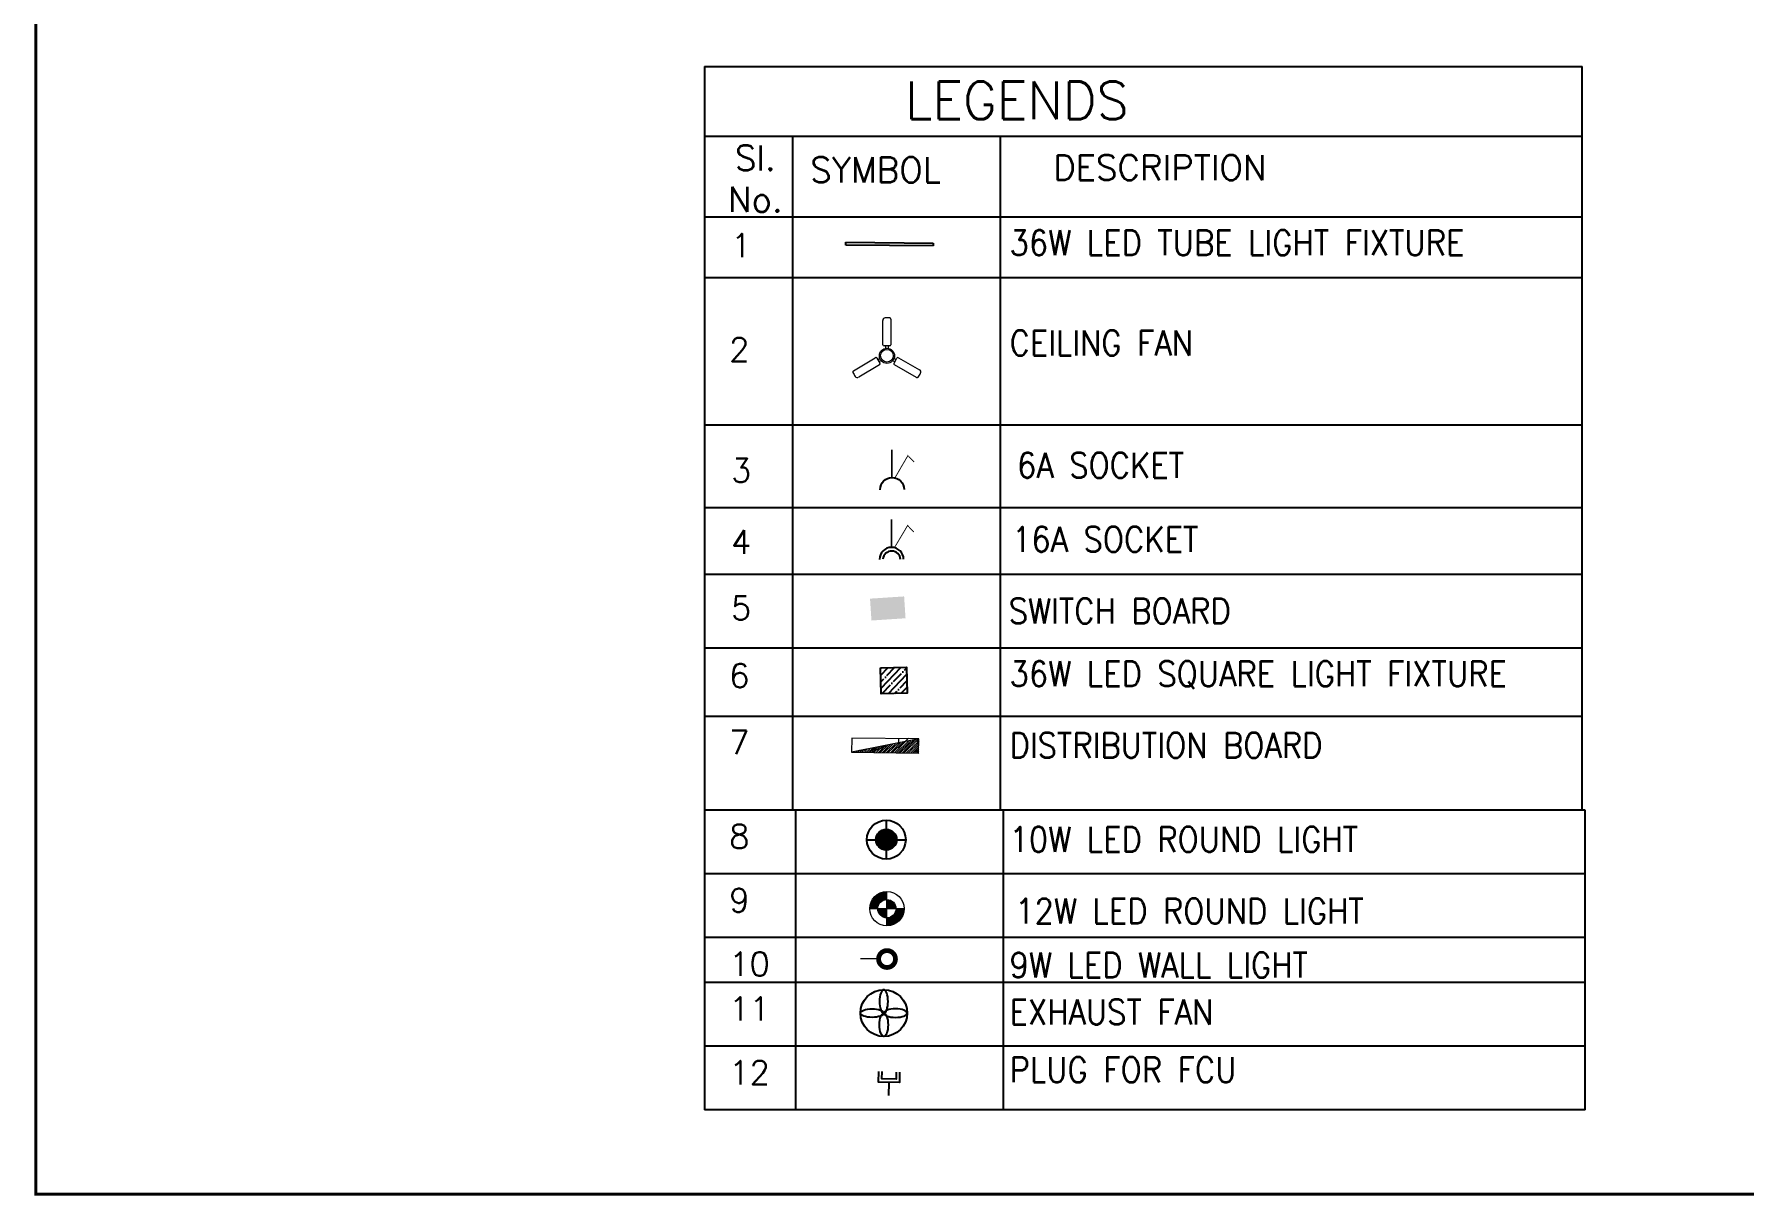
# Model space of a CAD drawing. Header units: inches. Extents: x -221585 to 401252, y -284294 to 332380.
# Drawn here: x 121848 to 125136, y 50242 to 52475 of the extents above; entities that cross this region are included whole.
import ezdxf
from ezdxf.enums import TextEntityAlignment as Align

# ---------------------------------------------------------------- set-up
doc = ezdxf.new("R2010")
doc.units = ezdxf.units.IN
doc.header["$MEASUREMENT"] = 0
for name, color, linetype, lineweight in [('-6LTG', 4, 'Continuous', 18), ('ceilingfan', 1, 'Continuous', 15), ('PIE', 7, 'Continuous', 15)]:
    doc.layers.add(name, color=color, linetype=linetype, lineweight=lineweight)
for name, color, linetype in [('A_dimension_100', 233, 'Continuous'), ('E-LIGHT', 7, 'Continuous'), ('Lighting', 8, 'Continuous'), ('Power', 7, 'Continuous'), ('UPS', 7, 'Continuous')]:
    doc.layers.add(name, color=color, linetype=linetype)
doc.styles.add('A', font='SIMPLEX', dxfattribs={"width": 0.9})

# ---------------------------------------------------------------- blocks, each defined once
blk = doc.blocks.new('Fan')
at = {"color": 6}
for p, q in [((-5.8, 15.7), (-5.8, 48.4)), ((5.2, 50.1), (5.2, 15.7)), ((3.5, 14), (-4.1, 14)), ((-1.9, 14), (-1.9, 10.8)), ((1.5, 14), (1.5, 10.8)), ((-45.2, -19.5), (-15.9, -1.9)), ((-10.2, -11.4), (-38.2, -28.2)), ((-13.6, -2.5), (-9.7, -9)), ((-12.6, -4.2), (-9.9, -2.6)), ((-10.8, -7.1), (-8.1, -5.5)), ((10.3, -7.3), (7.6, -5.8)), ((12, -4.4), (9.3, -2.8)), ((9.4, -9.1), (13.2, -2.4)), ((39.7, -28.3), (10, -11.4)), ((15.5, -1.8), (43.8, -18))]:
    blk.add_line(p, q, dxfattribs=at)
for centre, radius in [((-0.2, 0.8), 10.2), ((-0.2, 0.9), 8.5)]:
    blk.add_circle(centre, radius, dxfattribs=at)
for centre, radius, start, end in [((-2.4, 48.4), 3.4, 92.735, 180), ((-0.2, 0.9), 51, 85.7207, 92.735), ((3.5, 50.1), 1.7, 0, 85.7207), ((-4.1, 15.7), 1.7, 180, 270), ((3.5, 15.7), 1.7, 270, 0), ((-44.4, -21), 1.7, 120.9808, 206.3239), ((-0.2, 0.9), 51, 206.3239, 213.3255), ((-15, -3.4), 1.7, 30.9808, 120.9808), ((-11.1, -9.9), 1.7, 300.9808, 30.9808), ((10.8, -9.9), 1.7, 150.2708, 240.2708), ((14.6, -3.3), 1.7, 60.2708, 150.2708), ((-0.2, 0.9), 51, 325.7165, 332.7215), ((42.1, -20.9), 3.4, 332.7215, 60.2708), ((-40, -25.3), 3.4, 213.3255, 300.9808), ((40.6, -26.9), 1.7, 240.2708, 325.7165)]:
    blk.add_arc(centre, radius, start, end, dxfattribs=at)
blk = doc.blocks.new('ups 6A')
at = {"layer": 'E-LIGHT', "color": 4}
for points, const_width in [([(5905667, -1658491), (5905670, -1658287)], 11.7), ([(5905692, -1658286), (5905785, -1658448), (5905831, -1658401)], 6.64)]:
    blk.add_lwpolyline(points, dxfattribs=dict(at, const_width=const_width))
blk.add_arc((5905672, -1658200), 87.4, 179.0102, 359.0102, dxfattribs=at)
blk = doc.blocks.new('16A')
at = {"layer": 'E-LIGHT', "color": 1}
for points, const_width in [([(5916857, -1642748), (5916861, -1642952)], 11.7), ([(5916882, -1642953), (5916975, -1642791), (5917021, -1642838)], 6.64)]:
    blk.add_lwpolyline(points, dxfattribs=dict(at, const_width=const_width))
for centre, radius, start, end in [((5916862, -1643039), 87.4, 0.9898, 180.9898), ((5916863, -1643043), 64.6, 4.2725, 175.7579)]:
    blk.add_arc(centre, radius, start, end, dxfattribs=at)
blk = doc.blocks.new('1x18W DOWNLIGHT')
h = blk.add_hatch(color=5)
h.paths.add_polyline_path([(38601.25, -1238.84, 0.414214), (38596.25, -1243.84), (38601.25, -1243.84)])
h.paths.add_polyline_path([(38601.25, -1238.84), (38601.25, -1243.84), (38606.25, -1243.84, 0.414214)])
h.paths.add_polyline_path([(38606.25, -1243.84), (38601.25, -1243.84), (38601.25, -1248.84, 0.414214)])
h.paths.add_polyline_path([(38601.25, -1243.84), (38596.25, -1243.84, 0.414214), (38601.25, -1248.84)])
at = {"color": 5}
for p, q in [((38601.25, -1253.24), (38601.25, -1234.44)), ((38610.65, -1243.84), (38591.85, -1243.84))]:
    blk.add_line(p, q, dxfattribs=at)
for radius in [9.4, 5]:
    blk.add_circle((38601.25, -1243.84), radius, dxfattribs=at)
blk = doc.blocks.new('LED DownLight')
at = {"layer": '-6LTG'}
for points in [[(-34.5, 49.4), (-34.5, 92.8, 0.414214), (-127.3, 0), (-83.8, 0, -0.414214)], [(-34.5, 0), (-83.8, 0, 0.414214), (-34.5, -49.4)], [(-34.5, 49.4), (-34.5, 0), (14.9, 0, 0.414214)], [(58.3, 0), (14.9, 0, -0.414214), (-34.5, -49.4), (-34.5, -92.8, 0.414214)]]:
    blk.add_hatch(color=5, dxfattribs=at).paths.add_polyline_path(points)
at = {"layer": '-6LTG', "color": 5}
for p, q in [((-34.5, -92.8), (-34.5, 92.8)), ((58.3, 0), (-127.3, 0))]:
    blk.add_line(p, q, dxfattribs=at)
for radius in [92.8, 49.4]:
    blk.add_circle((-34.5, 0), radius, dxfattribs=at)
blk = doc.blocks.new('w.l')
at = {"layer": 'PIE', "color": 6}
blk.add_line((109349.8, 39723.6), (109371.7, 39720.1), dxfattribs=at)
at = {"layer": 'PIE', "color": 6, "const_width": 6.59}
blk.add_lwpolyline([(109337.4, 39737.9, 1), (109333.8, 39715, 1)], format="xyb", close=True, dxfattribs=at)

msp = doc.modelspace()

# ---------------------------------------------------------------- hatches: boundary and pattern name
at = {"ltscale": 10}
h = msp.add_hatch(dxfattribs=at)
h.set_pattern_fill('ANSI35', color=1, scale=70, angle=1.3779)
h.set_pattern_definition([(46.377854, (-87561.176, -208804.106), (-12.6683419, 12.07323955), []), (46.377854, (-87548.805, -208803.808), (-12.6683419, 12.07323955), [21.875, -4.375, 0, -4.375])])
h.paths.add_polyline_path([(123526.8, 51208.3), (123525.6, 51258), (123475.9, 51256.8), (123477.1, 51207.1)])

# ---------------------------------------------------------------- linework, layer by layer
at = {"color": 3}
for p, q in [((123137.6, 52413.4), (124824.8, 52413.4)), ((123137.6, 52413.4), (123137.6, 50983.4)), ((124824.8, 52400.4), (124824.8, 52413.4)), ((124824.8, 50983.4), (124824.8, 52400.4)), ((124824.8, 52278.6), (123137.6, 52278.6)), ((123306.4, 52278.6), (123306.4, 50983.4)), ((123705.9, 52278.6), (123705.9, 50983.4)), ((123705.9, 52278.6), (123705.9, 50983.4)), ((123137.6, 52124.4), (123705.9, 52124.4)), ((123705.9, 52124.4), (124824.8, 52124.4)), ((123137.6, 52007.6), (123705.9, 52007.6)), ((123705.9, 52007.6), (124824.8, 52007.6)), ((123137.6, 51724.2), (123705.9, 51724.2)), ((123705.9, 51724.2), (124824.8, 51724.2)), ((123137.6, 51565.2), (123705.9, 51565.2)), ((123705.9, 51565.2), (124824.8, 51565.2)), ((123137.6, 51437.3), (123705.9, 51437.3)), ((123705.9, 51437.3), (124824.8, 51437.3)), ((123137.6, 51295.6), (123705.9, 51295.6)), ((123705.9, 51295.6), (124824.8, 51295.6)), ((123137.6, 51164.2), (123705.9, 51164.2)), ((123705.9, 51164.2), (124824.8, 51164.2)), ((124824.8, 50983.4), (123137.6, 50983.4)), ((123137.6, 50983.4), (123137.6, 50406.8)), ((124830.7, 50983.4), (123137.6, 50983.4)), ((123312.2, 50983.4), (123312.2, 50406.8)), ((123711.7, 50983.4), (123711.7, 50406.8)), ((124830.7, 50406.8), (124830.7, 50983.4)), ((124830.7, 50860.8), (123137.6, 50860.8)), ((124830.7, 50738.2), (123137.6, 50738.2)), ((124830.7, 50652), (123137.6, 50652)), ((124830.7, 50529.4), (123137.6, 50529.4)), ((124830.7, 50406.8), (123137.6, 50406.8))]:
    msp.add_line(p, q, dxfattribs=at)
at = {"color": 5}
for p, q in [((123409.3, 52070), (123409.4, 52075.2)), ((123577.2, 52068.6), (123409.3, 52070)), ((123409.4, 52075.2), (123577.2, 52073.8)), ((123577.2, 52073.8), (123577.2, 52068.6))]:
    msp.add_line(p, q, dxfattribs=at)
at = {"color": 6, "const_width": 6.3}
msp.add_lwpolyline([(130466.8, 50244.9), (121851.4, 50244.9), (121851.4, 56046.1), (130466.8, 56046.1)], close=True, dxfattribs=at)
at = {"color": 1, "ltscale": 10}
msp.add_lwpolyline([(123475.9, 51256.8), (123525.6, 51258), (123526.8, 51208.3), (123477.1, 51207.1)], close=True, dxfattribs=at)
at = {"color": 30, "linetype": 'Continuous', "lineweight": 9, "true_color": 0x00001e}
msp.add_lwpolyline([(123549.5, 51120.4), (123420.6, 51122), (123420, 51094.8), (123549, 51093.2), (123549.5, 51120.4), (123420, 51094.8)], dxfattribs=at)
msp.add_lwpolyline([(123549.5, 51120.4), (123420.6, 51122), (123420, 51094.8), (123549, 51093.2), (123549.5, 51120.4), (123420, 51094.8)], dxfattribs=at)
at = {"color": 1, "linetype": 'Continuous', "lineweight": 9, "true_color": 0x000001}
for points in [[(123421.4, 51095.2), (123421.6, 51094.7), (123421.6, 51094.7)], [(123421.4, 51095.2), (123421.6, 51094.7), (123421.6, 51094.7)], [(123426.3, 51096.1), (123425.1, 51094.8), (123425.1, 51094.8)], [(123426.3, 51096.1), (123425.1, 51094.8), (123425.1, 51094.8)], [(123431.1, 51097.1), (123429.2, 51095), (123429.2, 51095)], [(123431.1, 51097.1), (123429.2, 51095), (123429.2, 51095)], [(123435.9, 51098), (123432.3, 51094.9), (123432.3, 51094.9)], [(123435.9, 51098), (123432.3, 51094.9), (123432.3, 51094.9)], [(123441.3, 51098.6), (123436.4, 51094.6), (123436.4, 51094.6)], [(123441.3, 51098.6), (123436.4, 51094.6), (123436.4, 51094.6)], [(123446, 51100), (123440.4, 51094.8), (123440.4, 51094.8)], [(123446, 51100), (123440.4, 51094.8), (123440.4, 51094.8)], [(123450.8, 51101), (123444.1, 51094.4), (123444.1, 51094.4)], [(123450.8, 51101), (123444.1, 51094.4), (123444.1, 51094.4)], [(123455.6, 51101.9), (123448.3, 51094.1), (123448.3, 51094.1)], [(123455.6, 51101.9), (123448.3, 51094.1), (123448.3, 51094.1)], [(123461.1, 51102.5), (123452.3, 51094.3), (123452.3, 51094.3)], [(123461.1, 51102.5), (123452.3, 51094.3), (123452.3, 51094.3)], [(123465.9, 51103.4), (123455.7, 51094.8), (123455.7, 51094.8)], [(123465.9, 51103.4), (123455.7, 51094.8), (123455.7, 51094.8)], [(123470.6, 51104.8), (123459.9, 51094.5), (123459.9, 51094.5)], [(123470.6, 51104.8), (123459.9, 51094.5), (123459.9, 51094.5)], [(123475.4, 51105.8), (123463.9, 51094.7), (123463.9, 51094.7)], [(123475.4, 51105.8), (123463.9, 51094.7), (123463.9, 51094.7)], [(123480.2, 51106.7), (123467.6, 51094.3), (123467.6, 51094.3)], [(123480.2, 51106.7), (123467.6, 51094.3), (123467.6, 51094.3)], [(123484.7, 51107), (123471.3, 51093.8), (123471.3, 51093.8)], [(123484.7, 51107), (123471.3, 51093.8), (123471.3, 51093.8)], [(123490, 51108.1), (123475.3, 51094), (123475.3, 51094)], [(123490, 51108.1), (123475.3, 51094), (123475.3, 51094)], [(123494.7, 51109.5), (123479, 51093.6), (123479, 51093.6)], [(123494.7, 51109.5), (123479, 51093.6), (123479, 51093.6)], [(123499.5, 51110.4), (123482.9, 51094.3), (123482.9, 51094.3)], [(123499.5, 51110.4), (123482.9, 51094.3), (123482.9, 51094.3)], [(123504.4, 51110.9), (123487.1, 51094), (123487.1, 51094)], [(123504.4, 51110.9), (123487.1, 51094), (123487.1, 51094)], [(123509.7, 51112), (123490.6, 51094), (123490.6, 51094)], [(123509.7, 51112), (123490.6, 51094), (123490.6, 51094)], [(123514.5, 51112.9), (123494.8, 51093.7), (123494.8, 51093.7)], [(123514.5, 51112.9), (123494.8, 51093.7), (123494.8, 51093.7)], [(123519.2, 51114.3), (123498.8, 51093.9), (123498.8, 51093.9)], [(123519.2, 51114.3), (123498.8, 51093.9), (123498.8, 51093.9)], [(123524, 51115.3), (123502.5, 51093.5), (123502.5, 51093.5)], [(123524, 51115.3), (123502.5, 51093.5), (123502.5, 51093.5)], [(123529.5, 51115.9), (123506.5, 51093.7), (123506.5, 51093.7)], [(123529.5, 51115.9), (123506.5, 51093.7), (123506.5, 51093.7)], [(123534.3, 51116.8), (123509.8, 51093.1), (123509.8, 51093.1)], [(123534.3, 51116.8), (123509.8, 51093.1), (123509.8, 51093.1)], [(123510.3, 51121.9), (123510.1, 51110.6), (123510.1, 51110.6)], [(123539.1, 51117.7), (123513.7, 51093.8), (123513.7, 51093.8)], [(123539.1, 51117.7), (123513.7, 51093.8), (123513.7, 51093.8)], [(123543.8, 51119.1), (123517.8, 51093.5), (123517.8, 51093.5)], [(123543.8, 51119.1), (123517.8, 51093.5), (123517.8, 51093.5)], [(123549.1, 51120.2), (123521.4, 51093.5), (123521.4, 51093.5)], [(123549.1, 51120.2), (123521.4, 51093.5), (123521.4, 51093.5)], [(123550.1, 51116.9), (123525.5, 51093.3), (123525.5, 51093.3)], [(123550.1, 51116.9), (123525.5, 51093.3), (123525.5, 51093.3)], [(123549.8, 51112.8), (123529.6, 51093.5), (123529.6, 51093.5)], [(123549.8, 51112.8), (123529.6, 51093.5), (123529.6, 51093.5)], [(123549.4, 51109.1), (123533.3, 51093), (123533.3, 51093)], [(123549.4, 51109.1), (123533.3, 51093), (123533.3, 51093)], [(123549.5, 51105.1), (123537.4, 51092.8), (123537.4, 51092.8)], [(123549.5, 51105.1), (123537.4, 51092.8), (123537.4, 51092.8)], [(123549.3, 51100.9), (123541.3, 51093.4), (123541.3, 51093.4)], [(123549.3, 51100.9), (123541.3, 51093.4), (123541.3, 51093.4)], [(123549.8, 51097.5), (123545.3, 51093.6), (123545.3, 51093.6)], [(123549.8, 51097.5), (123545.3, 51093.6), (123545.3, 51093.6)], [(123546.2, 51121.4), (123546.2, 51111.2), (123546.2, 51111.2)], [(123549.5, 51093.3), (123548.6, 51093), (123548.6, 51093)], [(123549.5, 51093.3), (123548.6, 51093), (123548.6, 51093)]]:
    msp.add_lwpolyline(points, dxfattribs=at)
at = {"color": 8, "linetype": 'Continuous', "lineweight": 5, "true_color": 0x767676}
msp.add_lwpolyline([(123459.9, 51096), (123461.8, 51096.6), (123478.2, 51103.1), (123486.1, 51107.4)], dxfattribs=at)
at = {"color": 8, "linetype": 'Continuous', "lineweight": 9, "true_color": 0x000008}
msp.add_lwpolyline([(123510.1, 51102.4), (123529.7, 51122), (123529.7, 51122)], dxfattribs=at)
msp.add_lwpolyline([(123510.1, 51102.4), (123529.7, 51122), (123529.7, 51122)], dxfattribs=at)
msp.add_lwpolyline([(123510.1, 51102.4), (123529.7, 51122), (123529.7, 51122)], dxfattribs=at)
at = {"color": 5}
msp.add_circle((123482.1, 50593.1), 45, dxfattribs=at)
at = {"color": 5, "extrusion": (0, 0, -1)}
for centre, major_axis, ratio in [((123482.1, 50615.6), (0, -22.5), 0.361042), ((123504.6, 50593.1), (-22.5, 0), 0.363524)]:
    msp.add_ellipse(centre, major_axis=major_axis, ratio=ratio, dxfattribs=at)
at = {"color": 5}
for centre, major_axis, ratio in [((123459.6, 50593.1), (22.5, 0), 0.363524), ((123482.1, 50570.6), (0, 22.5), 0.361042)]:
    msp.add_ellipse(centre, major_axis=major_axis, ratio=ratio, dxfattribs=at)
at = {"color": 3, "ltscale": 10}
msp.add_solid([(123455.6, 51390), (123521.2, 51394.3), (123458.4, 51348), (123523.9, 51352.3)], dxfattribs=at)
at = {"layer": 'A_dimension_100', "color": 3, "ltscale": 0.05}
for points in [[(123512.5, 50479.7), (123512, 50459.4), (123472.2, 50460.4), (123472.7, 50480.7)], [(123506.2, 50479.8), (123505.9, 50465.8), (123478.6, 50466.5), (123479, 50480.5)], [(123491.8, 50459.9), (123491.2, 50434.6)]]:
    msp.add_lwpolyline(points, dxfattribs=at)

# ---------------------------------------------------------------- block references
at = {"xscale": 1.399999999999999, "yscale": 1.399999999999999, "zscale": 1.399999999999999, "rotation": 189.6404533713907}
msp.add_blockref('w.l', (265082.6, 131162.5), dxfattribs=at)
at = {"layer": 'ceilingfan', "xscale": 1.428425670840644, "yscale": 1.428425670840644, "zscale": 1.428425670840644}
msp.add_blockref('Fan', (123488.4, 51855.9), dxfattribs=at)
at = {"layer": 'Lighting', "color": 8, "xscale": 3.970890562808827, "yscale": 3.970890562808827, "zscale": 3.970890562808827, "rotation": 180}
msp.add_blockref('1x18W DOWNLIGHT', (276768.2, 45987.4), dxfattribs=at)
at = {"layer": 'Lighting', "linetype": 'Continuous', "xscale": 0.3557970566093919, "yscale": 0.3557970566093919, "zscale": 0.3557970566093919}
msp.add_blockref('LED DownLight', (123500.3, 50793.8), dxfattribs=at)
at = {"layer": 'Power', "xscale": 0.2640240205127439, "yscale": 0.2640240205127439, "zscale": 0.2640240205127439, "rotation": 359.1776400023923}
msp.add_blockref('16A', (-1432309.6, 507643.9), dxfattribs=at)
at = {"layer": 'UPS', "color": 3, "xscale": -0.2642444977410481, "yscale": 0.2642444977410482, "zscale": 0.2642444977410482, "rotation": 179.6094359795521}
msp.add_blockref('ups 6A', (-1439993.7, -375922.7), dxfattribs=at)

# ---------------------------------------------------------------- texts
at = {"color": 7, "style": 'A'}
for s, height, p in [('LEGENDS', 72.21, (123523, 52312)), ('1', 45.6, (123188.2, 52046.4)), ('2', 45.6, (123184.6, 51846.2)), ('3', 45.6, (123188.2, 51613.9)), ('4', 45.6, (123188.2, 51476.4)), ('5', 45.6, (123188.2, 51349.5)), ('6', 45.6, (123184.8, 51219.2)), ('7', 45.6, (123184.8, 51090.8)), ('8', 45.6, (123184.8, 50910)), ('9', 45.6, (123184.8, 50787.4)), ('10', 45.61, (123184.8, 50664.8)), ('11', 45.61, (123184.8, 50578.6)), ('12', 45.61, (123184.8, 50456))]:
    msp.add_text(s, height=height, dxfattribs=at).set_placement(p)
at = {"color": 0, "style": 'A'}
for s, p in [('Sl.', (123235, 52213.3)), ('No.', (123235, 52133.5))]:
    msp.add_text(s, height=48.14, dxfattribs=at).set_placement(p, align=Align.CENTER)
for s, height, p in [('DESCRIPTION', 48.142, (123807.6, 52194.8)), ('SYMBOL', 48.14, (123340.5, 52190.5))]:
    msp.add_text(s, height=height, dxfattribs=at).set_placement(p)
at = {"color": 0, "attachment_point": 1, "style": 'A'}
for s, width, insert, char_height in [('36W LED TUBE LIGHT FIXTURE', 6955.156, (123723.9, 52098.4), 48.142), ('CEILING FAN', 5688.689, (123723.9, 51905.8), 48.142), ('6A SOCKET', 6494.613, (123738.4, 51670.7), 48.14), ('16A SOCKET', 5496.796, (123728.7, 51528.3), 48.14), ('SWITCH BOARD', 5722.242, (123722.1, 51390.6), 48.142), ('36W LED SQUARE LIGHT FIXTURE', 6955.156, (123723.9, 51269.6), 48.142), ('DISTRIBUTION BOARD', 8106.989, (123723.9, 51132.1), 48.142), ('10W LED ROUND LIGHT', 8106.989, (123723.9, 50951.3), 48.142), ('12W LED ROUND LIGHT', 8106.989, (123734.8, 50813.4), 48.142), ('9W LED WALL LIGHT', 8106.989, (123723.9, 50709.6), 48.142), ('EXHAUST FAN', 8106.989, (123723.9, 50619.3), 48.142), ('PLUG FOR FCU', 8106.989, (123723.9, 50508.2), 48.142)]:
    msp.add_mtext_dynamic_manual_height_columns(s, width=width, gutter_width=12.5, heights=[0], dxfattribs=dict(at, insert=insert, char_height=char_height))

doc.saveas('drawing.dxf')
